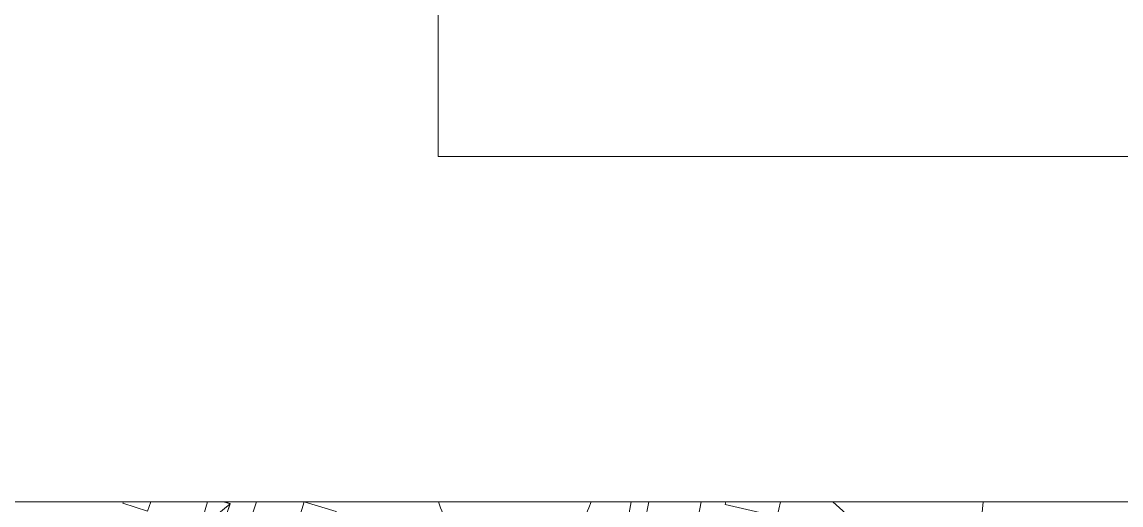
# Model space of a CAD drawing. Header units: millimetres. Extents: x 366 to 1555, y 702 to 1543.
# Drawn here: x 764.8 to 998.3, y 1261.9 to 1364.7 of the extents above; entities that cross this region are included whole.
import ezdxf

# ---------------------------------------------------------------- set-up
doc = ezdxf.new("R2010")
doc.units = ezdxf.units.MM
doc.layers.add('1_BASE', color=7, linetype='Continuous', lineweight=0)
doc.layers.add('1_CARTIGLIO', color=7, linetype='Continuous', lineweight=9)

msp = doc.modelspace()

# ---------------------------------------------------------------- linework, layer by layer
at = {"layer": '1_BASE'}
for p, q in [((894.26773, 1262.63522), (892.22839, 1251.95122)), ((943.71339, 1256.69022), (937.06793, 1262.63522))]:
    msp.add_line(p, q, dxfattribs=at)
for points in [[(786.22839, 1262.29122), (786.34064, 1262.63522)], [(792.17618, 1262.63522), (791.47139, 1260.63122), (786.22839, 1262.29122)], [(804.24286, 1262.63522), (802.51039, 1256.79122), (806.72839, 1255.39722), (809.01039, 1262.21322)], [(802.51039, 1256.79122), (809.01039, 1262.21322)], [(808.92439, 1245.34622), (803.93239, 1247.00622), (809.01039, 1262.21722), (807.75457, 1262.63522)], [(809.01039, 1262.21322), (807.6339, 1262.63522)], [(814.63987, 1262.63522), (808.92439, 1245.34622)], [(828.15839, 1255.93622), (829.93239, 1255.37322), (831.53339, 1260.52622), (824.76839, 1262.63522), (823.45539, 1258.41622), (817.18239, 1260.35422), (815.36139, 1254.49422), (813.40839, 1248.59622), (821.03339, 1246.21322), (819.65839, 1241.77622), (824.79939, 1240.06522), (826.43239, 1244.85422), (824.86139, 1245.34622), (828.15839, 1255.93622)], [(897.98645, 1262.63522), (897.23639, 1258.64722), (897.86139, 1258.52622), (896.78339, 1252.82622), (901.61139, 1251.90522), (902.49439, 1256.59622), (907.77539, 1255.61522), (909.09199, 1262.63522)], [(914.21339, 1262.07322), (914.34516, 1262.63522)], [(925.97899, 1262.63522), (925.23639, 1259.47522), (914.21339, 1262.07322)], [(1040.82375, 1262.63522), (1042.08839, 1237.74022), (1016.42439, 1236.83022), (1016.26039, 1241.84622), (1004.55739, 1241.47922), (1004.51839, 1235.22522), (967.72839, 1249.08022), (969.02772, 1262.63522)]]:
    msp.add_lwpolyline(points, dxfattribs=at)
msp.add_arc((869.50794, 1267.45866), 16.90096, 196.5823957, 343.4176043, dxfattribs=at)
at = {"layer": '1_CARTIGLIO', "ltscale": 100}
msp.add_lwpolyline([(853.2123, 1521.69045), (1281.06029, 1521.69045), (1281.06029, 1336.05148), (853.2123, 1336.05148)], close=True, dxfattribs=at)
msp.add_lwpolyline([(719.0962, 706.68381), (719.0962, 1262.63522), (1549.79901, 1262.63522)], dxfattribs=at)

doc.saveas('drawing.dxf')
